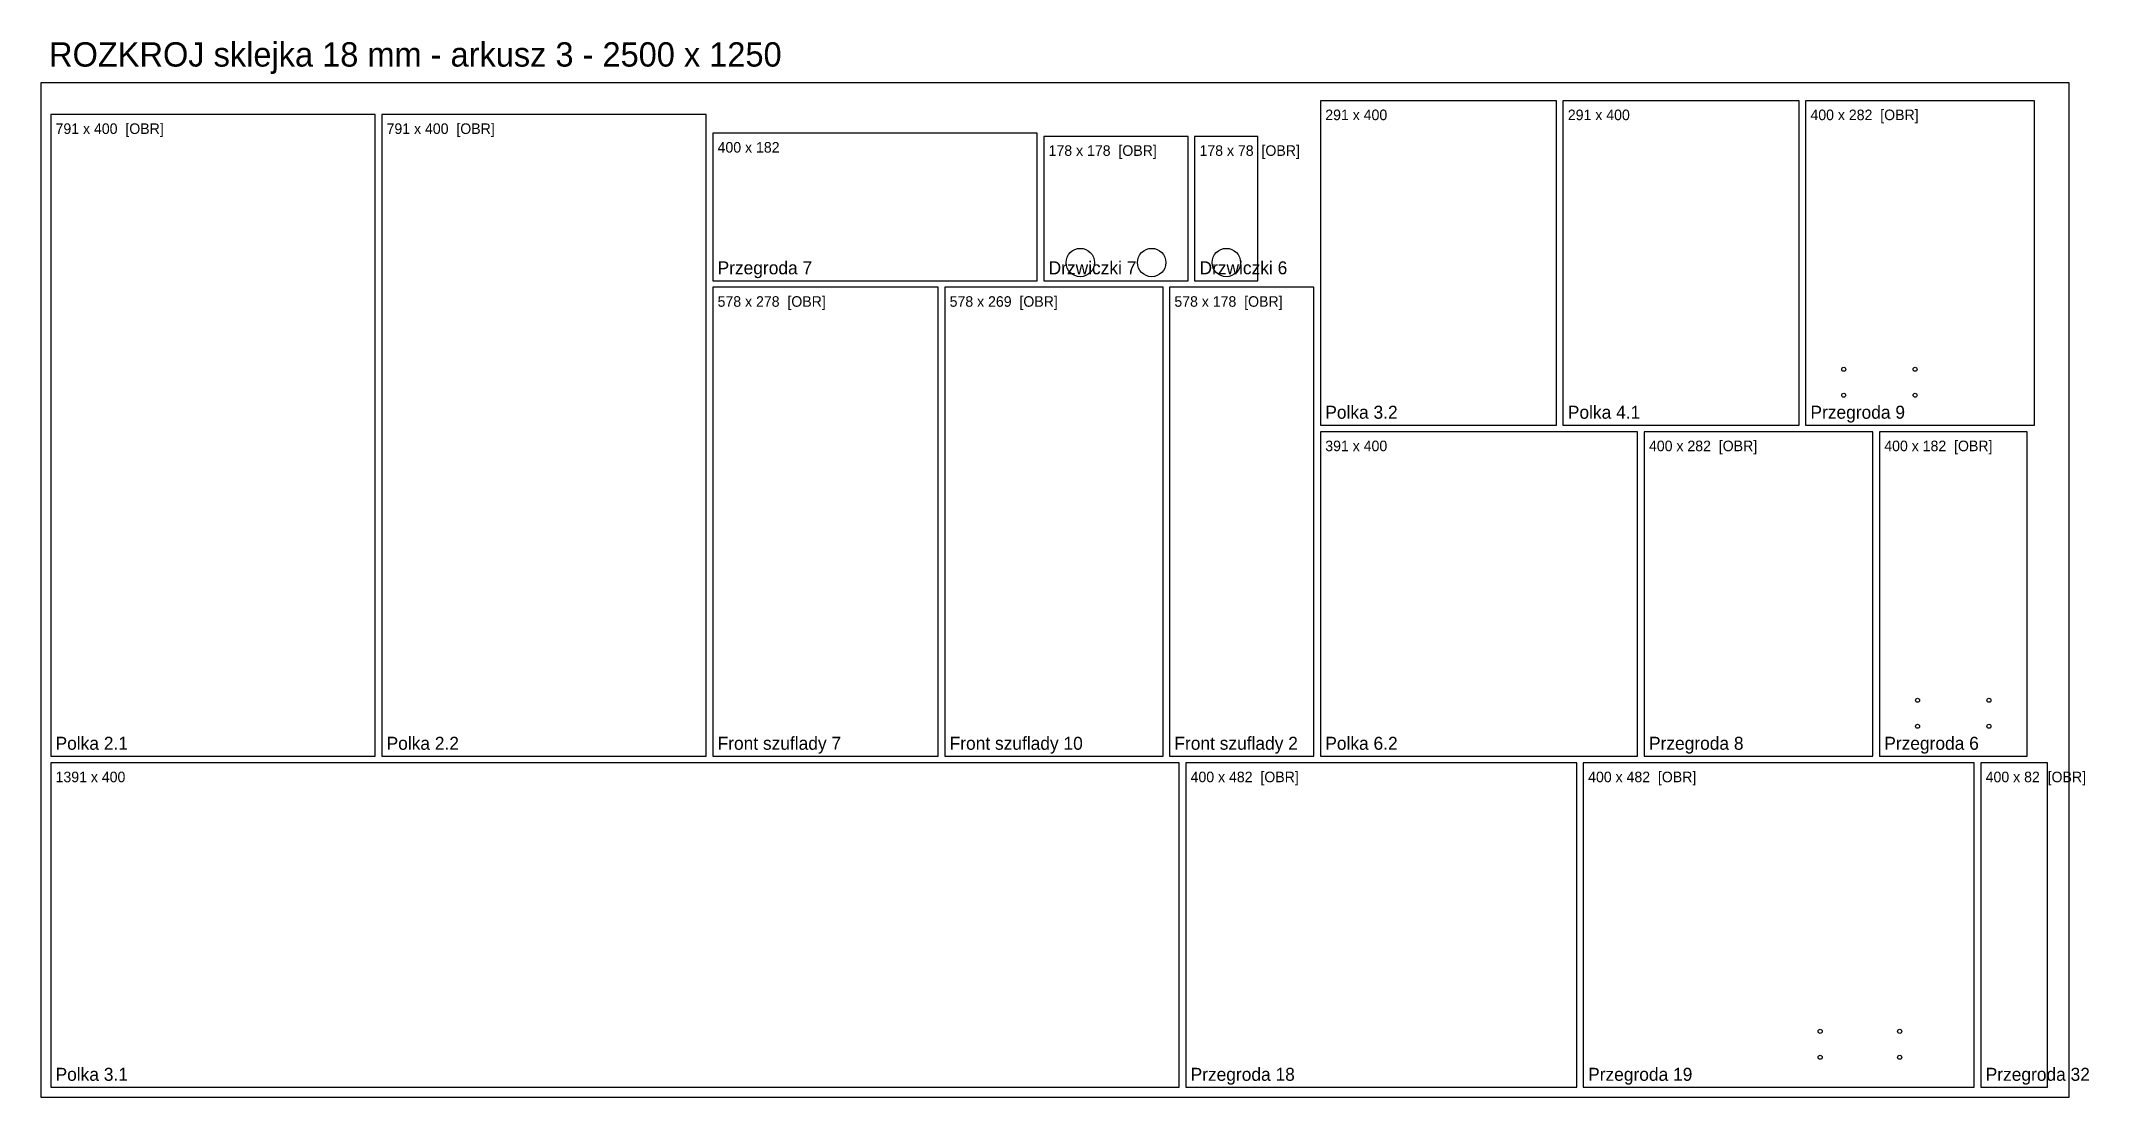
# Model space of a CAD drawing. Header units: metres. Extents: x 0 to 2524, y 0 to 1302.
import ezdxf

# ---------------------------------------------------------------- set-up
doc = ezdxf.new("R2010")
doc.units = ezdxf.units.M

msp = doc.modelspace()

# ---------------------------------------------------------------- linework, layer by layer
at = {"layer": 'ARKUSZ'}
for p, q in [((2500, 1250), (0, 1250)), ((0, 1250), (0, 0)), ((2500, 0), (2500, 1250)), ((0, 0), (2500, 0))]:
    msp.add_line(p, q, dxfattribs=at)
at = {"layer": 'OBRYS'}
for p, q in [((1868, 1228), (1577, 1228)), ((1577, 1228), (1577, 828)), ((1868, 828), (1868, 1228)), ((2167, 1228), (1876, 1228)), ((1876, 1228), (1876, 828)), ((2167, 828), (2167, 1228)), ((2457, 1228), (2175, 1228)), ((2175, 1228), (2175, 828)), ((2457, 828), (2457, 1228)), ((412, 1211), (12, 1211)), ((12, 1211), (12, 420)), ((412, 420), (412, 1211)), ((820, 1211), (420, 1211)), ((420, 1211), (420, 420)), ((820, 420), (820, 1211)), ((1228, 1188), (828, 1188)), ((828, 1188), (828, 1006)), ((1228, 1006), (1228, 1188)), ((1414, 1184), (1236, 1184)), ((1236, 1184), (1236, 1006)), ((1414, 1006), (1414, 1184)), ((1500, 1184), (1422, 1184)), ((1422, 1184), (1422, 1006)), ((1500, 1006), (1500, 1184)), ((828, 1006), (1228, 1006)), ((1106, 998), (828, 998)), ((828, 998), (828, 420)), ((1106, 420), (1106, 998)), ((1383, 998), (1114, 998)), ((1114, 998), (1114, 420)), ((1236, 1006), (1414, 1006)), ((1383, 420), (1383, 998)), ((1569, 998), (1391, 998)), ((1391, 998), (1391, 420)), ((1422, 1006), (1500, 1006)), ((1569, 420), (1569, 998)), ((1577, 828), (1868, 828)), ((1968, 820), (1577, 820)), ((1577, 820), (1577, 420)), ((1876, 828), (2167, 828)), ((1968, 420), (1968, 820)), ((2258, 820), (1976, 820)), ((1976, 820), (1976, 420)), ((2175, 828), (2457, 828)), ((2258, 420), (2258, 820)), ((2448, 820), (2266, 820)), ((2266, 820), (2266, 420)), ((2448, 420), (2448, 820)), ((12, 420), (412, 420)), ((1403, 412), (12, 412)), ((12, 412), (12, 12)), ((420, 420), (820, 420)), ((828, 420), (1106, 420)), ((1114, 420), (1383, 420)), ((1391, 420), (1569, 420)), ((1403, 12), (1403, 412)), ((1893, 412), (1411, 412)), ((1411, 412), (1411, 12)), ((1577, 420), (1968, 420)), ((1893, 12), (1893, 412)), ((2383, 412), (1901, 412)), ((1901, 412), (1901, 12)), ((1976, 420), (2258, 420)), ((2266, 420), (2448, 420)), ((2383, 12), (2383, 412)), ((2473, 412), (2391, 412)), ((2391, 412), (2391, 12)), ((2473, 12), (2473, 412)), ((12, 12), (1403, 12)), ((1411, 12), (1893, 12)), ((1901, 12), (2383, 12)), ((2391, 12), (2473, 12))]:
    msp.add_line(p, q, dxfattribs=at)
at = {"layer": 'PUSZKA_35'}
for centre in [(1281, 1028.5), (1369, 1028.5), (1461, 1028.5)]:
    msp.add_circle(centre, 17.5, dxfattribs=at)
at = {"layer": 'WKRET_45'}
for centre in [(2222, 897), (2310, 897), (2222, 865), (2310, 865), (2313, 489), (2401, 489), (2313, 457), (2401, 457), (2193, 81), (2291, 81), (2193, 49), (2291, 49)]:
    msp.add_circle(centre, 2.5, dxfattribs=at)

# ---------------------------------------------------------------- texts
at = {"layer": 'OPIS'}
for s, height, p in [('ROZKROJ sklejka 18 mm - arkusz 3 - 2500 x 1250', 30, (10, 1270)), ('291 x 400', 13, (1583, 1204)), ('291 x 400', 13, (1882, 1204)), ('400 x 282  [OBR]', 13, (2181, 1204)), ('791 x 400  [OBR]', 13, (18, 1187)), ('791 x 400  [OBR]', 13, (426, 1187)), ('400 x 182', 13, (834, 1164)), ('178 x 178  [OBR]', 13, (1242, 1160)), ('178 x 78  [OBR]', 13, (1428, 1160)), ('Przegroda 7', 16, (834, 1014)), ('Drzwiczki 7', 16, (1242, 1014)), ('Drzwiczki 6', 16, (1428, 1014)), ('578 x 278  [OBR]', 13, (834, 974)), ('578 x 269  [OBR]', 13, (1120, 974)), ('578 x 178  [OBR]', 13, (1397, 974)), ('Polka 3.2', 16, (1583, 836)), ('Polka 4.1', 16, (1882, 836)), ('Przegroda 9', 16, (2181, 836)), ('391 x 400', 13, (1583, 796)), ('400 x 282  [OBR]', 13, (1982, 796)), ('400 x 182  [OBR]', 13, (2272, 796)), ('Polka 2.1', 16, (18, 428)), ('Polka 2.2', 16, (426, 428)), ('Front szuflady 7', 16, (834, 428)), ('Front szuflady 10', 16, (1120, 428)), ('Front szuflady 2', 16, (1397, 428)), ('Polka 6.2', 16, (1583, 428)), ('Przegroda 8', 16, (1982, 428)), ('Przegroda 6', 16, (2272, 428)), ('1391 x 400', 13, (18, 388)), ('400 x 482  [OBR]', 13, (1417, 388)), ('400 x 482  [OBR]', 13, (1907, 388)), ('400 x 82  [OBR]', 13, (2397, 388)), ('Polka 3.1', 16, (18, 20)), ('Przegroda 18', 16, (1417, 20)), ('Przegroda 19', 16, (1907, 20)), ('Przegroda 32', 16, (2397, 20))]:
    msp.add_text(s, height=height, dxfattribs=at).set_placement(p)

doc.saveas('drawing.dxf')
